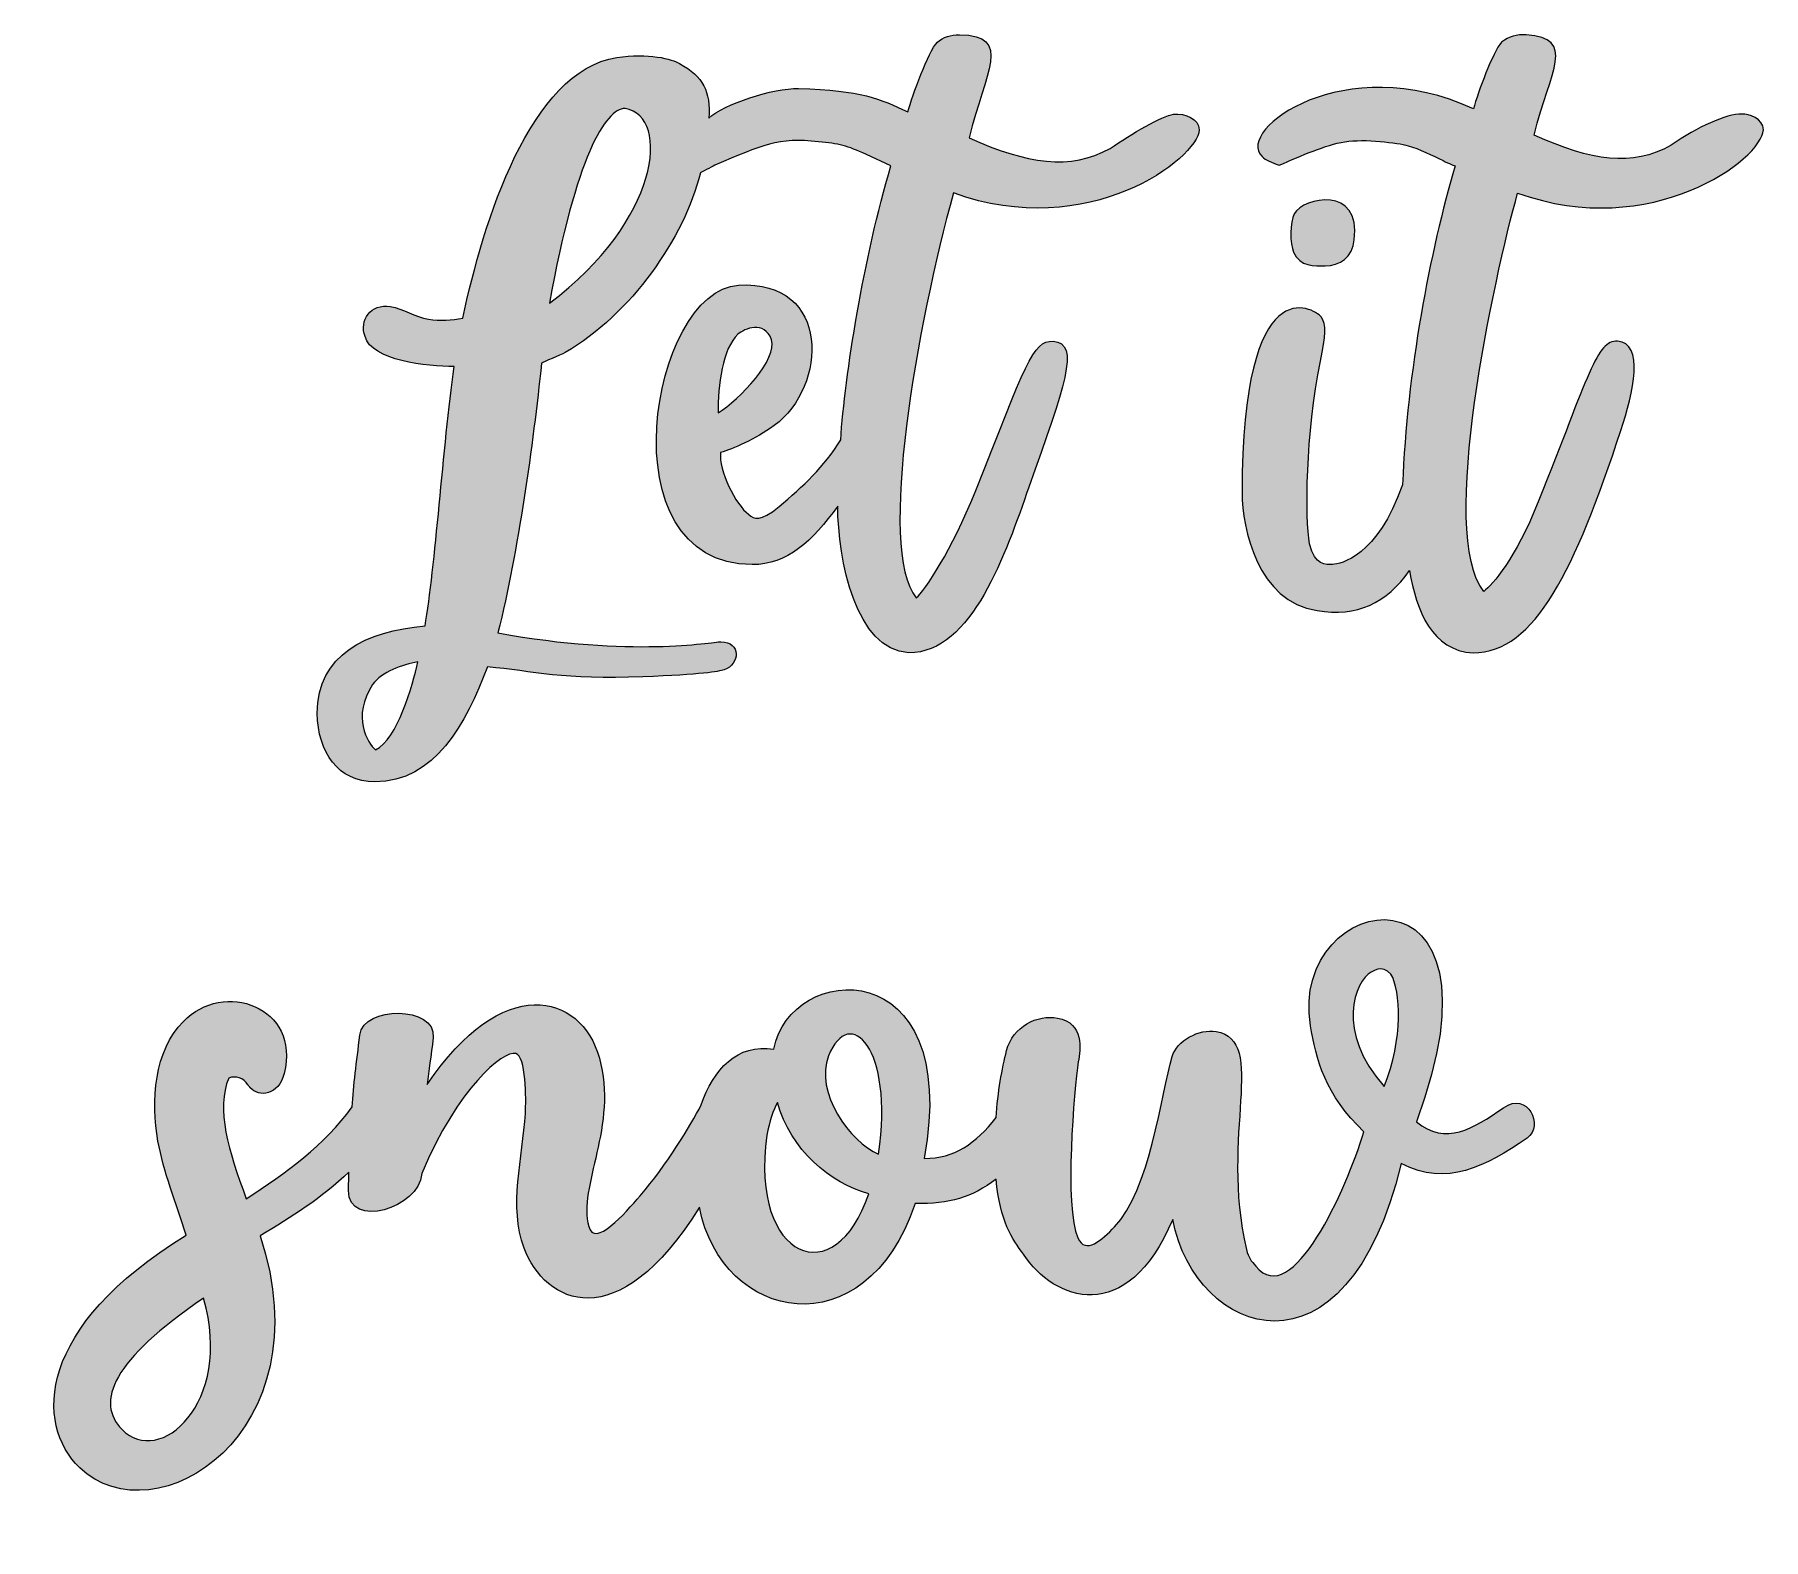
# Model space of a CAD drawing. Header units: inches. Extents: x 83 to 349, y 96 to 328.
import ezdxf

# ---------------------------------------------------------------- set-up
doc = ezdxf.new("R2010")
doc.units = ezdxf.units.IN
doc.header["$MEASUREMENT"] = 0
doc.layers.add('_U+0421_U+043B_U+043E_U+0439 1', color=7, linetype='Continuous')

msp = doc.modelspace()

# ---------------------------------------------------------------- hatches: boundary and pattern name
at = {"layer": '_U+0421_U+043B_U+043E_U+0439 1', "true_color": 0xc10000}
h = msp.add_hatch(color=12, dxfattribs=at)
h.dxf.hatch_style = 2
edge = h.paths.add_edge_path()
edge.add_spline(control_points=[(262.3, 313.6), (262.3, 315.32), (260.11, 316.19), (258.34, 316), (256.61, 315.8), (251.82, 312.98), (248.55, 310.72), (242.39, 307.31), (235.75, 308.36), (226.79, 312.35), (229.29, 322.52), (233.6, 328.14), (225.33, 328.28), (223.96, 328.28), (222.8, 327.89), (221.9, 327.13), (220.48, 325.59), (218.1, 318.98), (217.32, 316.38), (213, 318.39), (210.27, 319.68), (200.47, 319.98), (196.65, 320.08), (188.88, 317.56), (186.63, 315.39), (186.93, 319.52), (185.77, 321.83), (182.13, 323.81), (180.97, 324.55), (177.26, 325.48), (172.42, 324.75), (159.1, 322.76), (151.8, 299.37), (148.67, 284.57), (146.93, 284.22), (145.18, 284.12), (143.37, 284.39), (141.25, 284.7), (139.51, 286.02), (137.47, 286.35), (134.49, 286.85), (132.63, 284.2), (133.6, 281.72), (134.56, 278.02), (143.2, 277.07), (147.33, 277.07), (145.61, 264.7), (144.42, 245.94), (142.84, 237.06), (133.8, 236.33), (126.19, 232.61), (126.19, 223.61), (126.32, 217.52), (129.43, 213.02), (135.07, 213.02), (144.4, 213.02), (149.13, 221.96), (152.46, 230.74), (159.5, 230.15), (164.24, 228.66), (176.46, 229.23), (185.65, 229.56), (188.02, 230.01), (189.02, 230.32), (191.47, 231.11), (191.64, 234.62), (188.49, 234.62), (187.02, 234.62), (174.82, 232.22), (154.09, 235.99), (157.27, 248.8), (159.48, 264.93), (160.82, 277.63), (161.04, 277.78), (163.7, 278.83), (164.47, 279.23), (174.68, 285.19), (182.8, 296.87), (185.34, 306.98), (185.34, 306.98), (187.11, 307.87), (187.55, 308.14), (194.92, 311.26), (197.33, 312.49), (203.57, 311.75), (206.64, 311.5), (207.97, 311.17), (210.95, 309.78), (210.95, 309.78), (214.74, 308.03), (214.74, 308.03), (210.51, 293.95), (207.65, 275.71), (206.98, 265.77), (204.48, 261.62), (201.12, 258.57), (197.47, 255.48), (194.43, 253.02), (193.76, 253.54), (192.76, 254.29), (190.78, 255.74), (188.14, 261.1), (188.44, 263.82), (190.39, 264.4), (193.72, 265.81), (196.72, 267.98), (204.94, 273.92), (205.57, 290.49), (191.22, 289.64), (177.66, 288.81), (170.42, 246.53), (193.34, 246.53), (198.72, 246.53), (202.62, 250.13), (206.53, 255.57), (206.55, 247.29), (209.28, 233.35), (217.51, 232.92), (227.29, 232.92), (232.47, 248.38), (236.01, 258.46), (241.48, 273.87), (244.08, 280.76), (239.77, 280.98), (236.58, 281.18), (235.54, 277.3), (227.72, 257.73), (224.16, 248.82), (219.98, 242.49), (218.63, 241.39), (212.52, 248.93), (218.84, 283.84), (224.37, 303.86), (245.22, 296.29), (262.1, 309.15), (262.3, 313.6)], knot_values=[0, 0, 0, 0, 1, 1, 1, 2, 2, 2, 3, 3, 3, 4, 4, 4, 5, 5, 5, 6, 6, 6, 7, 7, 7, 8, 8, 8, 9, 9, 9, 10, 10, 10, 11, 11, 11, 12, 12, 12, 13, 13, 13, 14, 14, 14, 15, 15, 15, 16, 16, 16, 17, 17, 17, 18, 18, 18, 19, 19, 19, 20, 20, 20, 21, 21, 21, 22, 22, 22, 23, 23, 23, 24, 24, 24, 25, 25, 25, 26, 26, 26, 27, 27, 27, 28, 28, 28, 29, 29, 29, 30, 30, 30, 31, 31, 31, 32, 32, 32, 33, 33, 33, 34, 34, 34, 35, 35, 35, 36, 36, 36, 37, 37, 37, 38, 38, 38, 39, 39, 39, 40, 40, 40, 41, 41, 41, 42, 42, 42, 43, 43, 43, 44, 44, 44, 45, 45, 45, 45], degree=3, periodic=1)
edge = h.paths.add_edge_path()
edge.add_spline(control_points=[(135.21, 217.95), (133.98, 218.93), (131.48, 223.18), (134.76, 228.01), (136.15, 230.05), (139.34, 231.06), (141.75, 231.54), (140.91, 227.8), (138.6, 219.62), (135.21, 217.95)], knot_values=[0, 0, 0, 0, 1, 1, 1, 2, 2, 2, 3, 3, 3, 3], degree=3, periodic=1)
edge = h.paths.add_edge_path()
edge.add_spline(control_points=[(162.05, 286.86), (166.09, 309.37), (170.67, 316.89), (173.72, 316.89), (180.89, 315.63), (178.96, 299.48), (162.05, 286.86)], knot_values=[0, 0, 0, 0, 1, 1, 1, 2, 2, 2, 2], degree=3, periodic=1)
edge = h.paths.add_edge_path()
edge.add_spline(control_points=[(191.13, 282.06), (192.09, 282.93), (195.22, 284.27), (196.3, 281.23), (197.33, 278.32), (191.41, 271.94), (188.05, 269.93), (188.01, 274.1), (188.75, 279.94), (191.13, 282.06)], knot_values=[0, 0, 0, 0, 1, 1, 1, 2, 2, 2, 3, 3, 3, 3], degree=3, periodic=1)
h = msp.add_hatch(color=12, dxfattribs=at)
h.dxf.hatch_style = 2
edge = h.paths.add_edge_path()
edge.add_spline(control_points=[(349.37, 313.6), (349.17, 309.09), (332.04, 296.38), (311.44, 303.85), (307.86, 290.87), (299.08, 251.19), (306.22, 242.39), (307.57, 243.49), (311.08, 247.32), (314.63, 256.22), (322.47, 275.84), (323.64, 281.18), (326.84, 280.98), (331.03, 280.76), (329.32, 273.08), (327.38, 267.22), (320.32, 245.85), (314.15, 232.92), (304.59, 232.92), (298.25, 233.25), (295.81, 239.37), (294.75, 245.62), (291.29, 240.6), (286.55, 238.37), (280.53, 239.45), (271.3, 240.77), (268.92, 252.2), (268.92, 257.55), (268.92, 292.7), (279.97, 286.13), (281.13, 284.74), (281.96, 283.57), (281.83, 281.92), (281.01, 277.91), (278.75, 266.74), (278.6, 253.65), (279.35, 249.76), (280.16, 246.22), (281.88, 246.56), (282.88, 246.56), (284.1, 246.56), (289.78, 247.84), (293.68, 258.83), (294.37, 276.15), (297.91, 295.01), (301.81, 308.03), (301.81, 308.03), (300.87, 308.39), (299.93, 308.86), (298.31, 309.67), (296.22, 310.67), (294.55, 311.15), (292.97, 311.6), (287.82, 312.26), (284.78, 311.76), (281.71, 311.26), (278.23, 309.67), (274.62, 308.14), (273.48, 308.62), (272.56, 308.91), (272, 309.47), (267.77, 313.66), (284.82, 326.01), (304.61, 316.84), (305.39, 319.43), (307.56, 325.59), (308.97, 327.12), (310.09, 328.08), (311.35, 328.29), (312.75, 328.27), (320.57, 327.58), (316.51, 323.03), (313.99, 312.77), (322.93, 308.79), (329.05, 307.85), (335.13, 311.22), (339.24, 314.06), (343.56, 316.04), (346.06, 316.04), (347.06, 316.04), (349.37, 315.38), (349.37, 313.6)], knot_values=[0, 0, 0, 0, 1, 1, 1, 2, 2, 2, 3, 3, 3, 4, 4, 4, 5, 5, 5, 6, 6, 6, 7, 7, 7, 8, 8, 8, 9, 9, 9, 10, 10, 10, 11, 11, 11, 12, 12, 12, 13, 13, 13, 14, 14, 14, 15, 15, 15, 16, 16, 16, 17, 17, 17, 18, 18, 18, 19, 19, 19, 20, 20, 20, 21, 21, 21, 22, 22, 22, 23, 23, 23, 24, 24, 24, 25, 25, 25, 26, 26, 26, 27, 27, 27, 27], degree=3, periodic=1)
h = msp.add_hatch(color=12, dxfattribs=at)
h.dxf.hatch_style = 2
edge = h.paths.add_edge_path()
edge.add_spline(control_points=[(276.86, 294.75), (276.32, 296.03), (276.25, 299.39), (276.97, 300.66), (278.42, 303.22), (287.29, 305.03), (286.24, 296.63), (286, 293.94), (283.98, 292.63), (281.75, 292.63), (280.16, 292.63), (277.83, 292.41), (276.86, 294.75)], knot_values=[0, 0, 0, 0, 1, 1, 1, 2, 2, 2, 3, 3, 3, 4, 4, 4, 4], degree=3, periodic=1)
at = {"layer": '_U+0421_U+043B_U+043E_U+0439 1', "true_color": 0x003a1e}
h = msp.add_hatch(color=118, dxfattribs=at)
h.dxf.hatch_style = 2
edge = h.paths.add_edge_path()
edge.add_spline(control_points=[(309.27, 162.75), (304.53, 159.45), (300.33, 156.86), (295.82, 160.57), (311.46, 202.51), (275.97, 196.56), (279.48, 175.38), (280.31, 170.37), (281.76, 164.59), (287.72, 159.04), (285.07, 150.21), (276.58, 131.35), (271.05, 138.31), (270.31, 139.14), (269.91, 139.6), (269.61, 140.88), (265.4, 158.62), (272.95, 173.07), (264.93, 174.5), (262.28, 174.98), (258.85, 173.05), (258.13, 170.67), (256.49, 164.9), (254.67, 149.85), (249.22, 144.39), (247.36, 142.35), (244.71, 140.01), (243.6, 142.65), (241.41, 147.38), (243.05, 165.77), (243.65, 169.82), (243.94, 171.78), (244.66, 175.76), (240.43, 176.58), (237.4, 177.16), (233.51, 175.29), (232.58, 171.56), (231.87, 168.75), (231.22, 165.2), (230.97, 161.22), (227.76, 157.2), (224.59, 154.93), (219.88, 154.93), (225.72, 187.14), (199.06, 185.23), (196.67, 171.76), (191.05, 172.74), (187.3, 168.6), (185.47, 163.19), (183.78, 159.92), (180.17, 153.95), (176.03, 149.16), (173.72, 146.47), (168.97, 141.04), (168.11, 144.43), (166.35, 150.44), (172.67, 160.13), (169.74, 170.38), (166.95, 180.65), (154.59, 183.44), (143.18, 166.32), (143.43, 168.53), (143.72, 170.62), (144.11, 173.6), (144.6, 178.46), (133.23, 178.56), (132.8, 173.95), (132.23, 169.68), (131.84, 166.25), (131.58, 162.87), (127.26, 156.91), (121.44, 152.7), (115.26, 148.71), (112.49, 156.04), (110.58, 162.55), (112.55, 167.32), (113.65, 167.73), (114.82, 167.35), (115.51, 166.27), (115.61, 166.12), (115.72, 165.99), (115.83, 165.87), (115.84, 165.85), (115.85, 165.84), (115.86, 165.83), (115.86, 165.83), (115.87, 165.82), (115.87, 165.82), (117.21, 164.33), (120.28, 164.62), (121.08, 168), (123.75, 178.35), (111.7, 182.52), (105.53, 176.02), (101.08, 171.57), (100.5, 163.74), (101.62, 157.6), (102.52, 152.86), (104.31, 148.15), (106, 143.09), (82.84, 128.94), (82.59, 113.95), (89.56, 107.19), (101.2, 96.15), (127.45, 112.38), (117.41, 142.98), (122.25, 145.92), (126.9, 148.79), (131.09, 152.8), (131.07, 151.89), (131.05, 150.94), (131.03, 149.95), (131.03, 143.96), (141.93, 147.17), (142.36, 152.58), (147.82, 165.76), (154.94, 171.57), (156.83, 171.12), (158.45, 170.75), (158.44, 163.98), (158.33, 161.87), (157.92, 155.14), (155.71, 147.43), (158.15, 141.09), (161.28, 132.6), (172.54, 126.92), (185.17, 147.41), (188.64, 129.56), (210.8, 125.26), (218.47, 147.97), (223.8, 147.84), (227.22, 148.93), (230.97, 151.72), (231.53, 145.23), (233.42, 142.54), (235.2, 140.13), (239.86, 132.96), (251.17, 128.81), (258.21, 145.5), (261.7, 127.4), (285.02, 118.97), (293.47, 154.14), (300.57, 150.48), (306.37, 153.66), (312.91, 158.03), (315.54, 160), (313.05, 165.35), (309.27, 162.75)], knot_values=[0, 0, 0, 0, 1, 1, 1, 2, 2, 2, 3, 3, 3, 4, 4, 4, 5, 5, 5, 6, 6, 6, 7, 7, 7, 8, 8, 8, 9, 9, 9, 10, 10, 10, 11, 11, 11, 12, 12, 12, 13, 13, 13, 14, 14, 14, 15, 15, 15, 16, 16, 16, 17, 17, 17, 18, 18, 18, 19, 19, 19, 20, 20, 20, 21, 21, 21, 22, 22, 22, 23, 23, 23, 24, 24, 24, 25, 25, 25, 26, 26, 26, 27, 27, 27, 28, 28, 28, 29, 29, 29, 30, 30, 30, 31, 31, 31, 32, 32, 32, 33, 33, 33, 34, 34, 34, 35, 35, 35, 36, 36, 36, 37, 37, 37, 38, 38, 38, 39, 39, 39, 40, 40, 40, 41, 41, 41, 42, 42, 42, 43, 43, 43, 44, 44, 44, 45, 45, 45, 46, 46, 46, 47, 47, 47, 48, 48, 48, 49, 49, 49, 49], degree=3, periodic=1)
edge = h.paths.add_edge_path()
edge.add_spline(control_points=[(96.09, 113.1), (91.9, 117.3), (94.59, 123.85), (108.67, 133.36), (113.34, 116.97), (101.77, 107.23), (96.09, 113.1)], knot_values=[0, 0, 0, 0, 1, 1, 1, 2, 2, 2, 2], degree=3, periodic=1)
edge = h.paths.add_edge_path()
edge.add_spline(control_points=[(195.58, 158.53), (196, 160.62), (196.57, 162.38), (197.22, 163.56), (199.23, 156.31), (205.42, 151.01), (211.3, 149.48), (206.29, 134.21), (192.95, 139.06), (195.58, 158.53)], knot_values=[0, 0, 0, 0, 1, 1, 1, 2, 2, 2, 3, 3, 3, 3], degree=3, periodic=1)
edge = h.paths.add_edge_path()
edge.add_spline(control_points=[(212.8, 155.6), (208.49, 157.4), (202.86, 165.11), (205.12, 170.77), (208.3, 178.72), (215.27, 172.06), (212.8, 155.6)], knot_values=[0, 0, 0, 0, 1, 1, 1, 2, 2, 2, 2], degree=3, periodic=1)
edge = h.paths.add_edge_path()
edge.add_spline(control_points=[(290.84, 166.04), (283.22, 174.47), (286.39, 182.37), (288.84, 183.66), (288.9, 183.65), (290.53, 184.97), (291.9, 183.35), (293.4, 180.77), (293.84, 173.41), (290.84, 166.04)], knot_values=[0, 0, 0, 0, 1, 1, 1, 2, 2, 2, 3, 3, 3, 3], degree=3, periodic=1)

# ---------------------------------------------------------------- linework, layer by layer
at = {"layer": '_U+0421_U+043B_U+043E_U+0439 1', "lineweight": 0}
for points, knots in [([(262.3, 313.6), (262.3, 315.32), (260.11, 316.19), (258.34, 316), (256.61, 315.8), (251.82, 312.98), (248.55, 310.72), (242.39, 307.31), (235.75, 308.36), (226.79, 312.35), (229.29, 322.52), (233.6, 328.14), (225.33, 328.28), (223.96, 328.28), (222.8, 327.89), (221.9, 327.13), (220.48, 325.59), (218.1, 318.98), (217.32, 316.38), (213, 318.39), (210.27, 319.68), (200.47, 319.98), (196.65, 320.08), (188.88, 317.56), (186.63, 315.39), (186.93, 319.52), (185.77, 321.83), (182.13, 323.81), (180.97, 324.55), (177.26, 325.48), (172.42, 324.75), (159.1, 322.76), (151.8, 299.37), (148.67, 284.57), (146.93, 284.22), (145.18, 284.12), (143.37, 284.39), (141.25, 284.7), (139.51, 286.02), (137.47, 286.35), (134.49, 286.85), (132.63, 284.2), (133.6, 281.72), (134.56, 278.02), (143.2, 277.07), (147.33, 277.07), (145.61, 264.7), (144.42, 245.94), (142.84, 237.06), (133.8, 236.33), (126.19, 232.61), (126.19, 223.61), (126.32, 217.52), (129.43, 213.02), (135.07, 213.02), (144.4, 213.02), (149.13, 221.96), (152.46, 230.74), (159.5, 230.15), (164.24, 228.66), (176.46, 229.23), (185.65, 229.56), (188.02, 230.01), (189.02, 230.32), (191.47, 231.11), (191.64, 234.62), (188.49, 234.62), (187.02, 234.62), (174.82, 232.22), (154.09, 235.99), (157.27, 248.8), (159.48, 264.93), (160.82, 277.63), (161.04, 277.78), (163.7, 278.83), (164.47, 279.23), (174.68, 285.19), (182.8, 296.87), (185.34, 306.98), (185.34, 306.98), (187.11, 307.87), (187.55, 308.14), (194.92, 311.26), (197.33, 312.49), (203.57, 311.75), (206.64, 311.5), (207.97, 311.17), (210.95, 309.78), (210.95, 309.78), (214.74, 308.03), (214.74, 308.03), (210.51, 293.95), (207.65, 275.71), (206.98, 265.77), (204.48, 261.62), (201.12, 258.57), (197.47, 255.48), (194.43, 253.02), (193.76, 253.54), (192.76, 254.29), (190.78, 255.74), (188.14, 261.1), (188.44, 263.82), (190.39, 264.4), (193.72, 265.81), (196.72, 267.98), (204.94, 273.92), (205.57, 290.49), (191.22, 289.64), (177.66, 288.81), (170.42, 246.53), (193.34, 246.53), (198.72, 246.53), (202.62, 250.13), (206.53, 255.57), (206.55, 247.29), (209.28, 233.35), (217.51, 232.92), (227.29, 232.92), (232.47, 248.38), (236.01, 258.46), (241.48, 273.87), (244.08, 280.76), (239.77, 280.98), (236.58, 281.18), (235.54, 277.3), (227.72, 257.73), (224.16, 248.82), (219.98, 242.49), (218.63, 241.39), (212.52, 248.93), (218.84, 283.84), (224.37, 303.86), (245.22, 296.29), (262.1, 309.15), (262.3, 313.6)], [0, 0, 0, 0, 1, 1, 1, 2, 2, 2, 3, 3, 3, 4, 4, 4, 5, 5, 5, 6, 6, 6, 7, 7, 7, 8, 8, 8, 9, 9, 9, 10, 10, 10, 11, 11, 11, 12, 12, 12, 13, 13, 13, 14, 14, 14, 15, 15, 15, 16, 16, 16, 17, 17, 17, 18, 18, 18, 19, 19, 19, 20, 20, 20, 21, 21, 21, 22, 22, 22, 23, 23, 23, 24, 24, 24, 25, 25, 25, 26, 26, 26, 27, 27, 27, 28, 28, 28, 29, 29, 29, 30, 30, 30, 31, 31, 31, 32, 32, 32, 33, 33, 33, 34, 34, 34, 35, 35, 35, 36, 36, 36, 37, 37, 37, 38, 38, 38, 39, 39, 39, 40, 40, 40, 41, 41, 41, 42, 42, 42, 43, 43, 43, 44, 44, 44, 45, 45, 45, 45]), ([(349.37, 313.6), (349.17, 309.09), (332.04, 296.38), (311.44, 303.85), (307.86, 290.87), (299.08, 251.19), (306.22, 242.39), (307.57, 243.49), (311.08, 247.32), (314.63, 256.22), (322.47, 275.84), (323.64, 281.18), (326.84, 280.98), (331.03, 280.76), (329.32, 273.08), (327.38, 267.22), (320.32, 245.85), (314.15, 232.92), (304.59, 232.92), (298.25, 233.25), (295.81, 239.37), (294.75, 245.62), (291.29, 240.6), (286.55, 238.37), (280.53, 239.45), (271.3, 240.77), (268.92, 252.2), (268.92, 257.55), (268.92, 292.7), (279.97, 286.13), (281.13, 284.74), (281.96, 283.57), (281.83, 281.92), (281.01, 277.91), (278.75, 266.74), (278.6, 253.65), (279.35, 249.76), (280.16, 246.22), (281.88, 246.56), (282.88, 246.56), (284.1, 246.56), (289.78, 247.84), (293.68, 258.83), (294.37, 276.15), (297.91, 295.01), (301.81, 308.03), (301.81, 308.03), (300.87, 308.39), (299.93, 308.86), (298.31, 309.67), (296.22, 310.67), (294.55, 311.15), (292.97, 311.6), (287.82, 312.26), (284.78, 311.76), (281.71, 311.26), (278.23, 309.67), (274.62, 308.14), (273.48, 308.62), (272.56, 308.91), (272, 309.47), (267.77, 313.66), (284.82, 326.01), (304.61, 316.84), (305.39, 319.43), (307.56, 325.59), (308.97, 327.12), (310.09, 328.08), (311.35, 328.29), (312.75, 328.27), (320.57, 327.58), (316.51, 323.03), (313.99, 312.77), (322.93, 308.79), (329.05, 307.85), (335.13, 311.22), (339.24, 314.06), (343.56, 316.04), (346.06, 316.04), (347.06, 316.04), (349.37, 315.38), (349.37, 313.6)], [0, 0, 0, 0, 1, 1, 1, 2, 2, 2, 3, 3, 3, 4, 4, 4, 5, 5, 5, 6, 6, 6, 7, 7, 7, 8, 8, 8, 9, 9, 9, 10, 10, 10, 11, 11, 11, 12, 12, 12, 13, 13, 13, 14, 14, 14, 15, 15, 15, 16, 16, 16, 17, 17, 17, 18, 18, 18, 19, 19, 19, 20, 20, 20, 21, 21, 21, 22, 22, 22, 23, 23, 23, 24, 24, 24, 25, 25, 25, 26, 26, 26, 27, 27, 27, 27]), ([(162.05, 286.86), (166.09, 309.37), (170.67, 316.89), (173.72, 316.89), (180.89, 315.63), (178.96, 299.48), (162.05, 286.86)], [0, 0, 0, 0, 1, 1, 1, 2, 2, 2, 2]), ([(276.86, 294.75), (276.32, 296.03), (276.25, 299.39), (276.97, 300.66), (278.42, 303.22), (287.29, 305.03), (286.24, 296.63), (286, 293.94), (283.98, 292.63), (281.75, 292.63), (280.16, 292.63), (277.83, 292.41), (276.86, 294.75)], [0, 0, 0, 0, 1, 1, 1, 2, 2, 2, 3, 3, 3, 4, 4, 4, 4]), ([(191.13, 282.06), (192.09, 282.93), (195.22, 284.27), (196.3, 281.23), (197.33, 278.32), (191.41, 271.94), (188.05, 269.93), (188.01, 274.1), (188.75, 279.94), (191.13, 282.06)], [0, 0, 0, 0, 1, 1, 1, 2, 2, 2, 3, 3, 3, 3]), ([(135.21, 217.95), (133.98, 218.93), (131.48, 223.18), (134.76, 228.01), (136.15, 230.05), (139.34, 231.06), (141.75, 231.54), (140.91, 227.8), (138.6, 219.62), (135.21, 217.95)], [0, 0, 0, 0, 1, 1, 1, 2, 2, 2, 3, 3, 3, 3]), ([(309.27, 162.75), (304.53, 159.45), (300.33, 156.86), (295.82, 160.57), (311.46, 202.51), (275.97, 196.56), (279.48, 175.38), (280.31, 170.37), (281.76, 164.59), (287.72, 159.04), (285.07, 150.21), (276.58, 131.35), (271.05, 138.31), (270.31, 139.14), (269.91, 139.6), (269.61, 140.88), (265.4, 158.62), (272.95, 173.07), (264.93, 174.5), (262.28, 174.98), (258.85, 173.05), (258.13, 170.67), (256.49, 164.9), (254.67, 149.85), (249.22, 144.39), (247.36, 142.35), (244.71, 140.01), (243.6, 142.65), (241.41, 147.38), (243.05, 165.77), (243.65, 169.82), (243.94, 171.78), (244.66, 175.76), (240.43, 176.58), (237.4, 177.16), (233.51, 175.29), (232.58, 171.56), (231.87, 168.75), (231.22, 165.2), (230.97, 161.22), (227.76, 157.2), (224.59, 154.93), (219.88, 154.93), (225.72, 187.14), (199.06, 185.23), (196.67, 171.76), (191.05, 172.74), (187.3, 168.6), (185.47, 163.19), (183.78, 159.92), (180.17, 153.95), (176.03, 149.16), (173.72, 146.47), (168.97, 141.04), (168.11, 144.43), (166.35, 150.44), (172.67, 160.13), (169.74, 170.38), (166.95, 180.65), (154.59, 183.44), (143.18, 166.32), (143.43, 168.53), (143.72, 170.62), (144.11, 173.6), (144.6, 178.46), (133.23, 178.56), (132.8, 173.95), (132.23, 169.68), (131.84, 166.25), (131.58, 162.87), (127.26, 156.91), (121.44, 152.7), (115.26, 148.71), (112.49, 156.04), (110.58, 162.55), (112.55, 167.32), (113.65, 167.73), (114.82, 167.35), (115.51, 166.27), (115.61, 166.12), (115.72, 165.99), (115.83, 165.87), (115.84, 165.85), (115.85, 165.84), (115.86, 165.83), (115.86, 165.83), (115.87, 165.82), (115.87, 165.82), (117.21, 164.33), (120.28, 164.62), (121.08, 168), (123.75, 178.35), (111.7, 182.52), (105.53, 176.02), (101.08, 171.57), (100.5, 163.74), (101.62, 157.6), (102.52, 152.86), (104.31, 148.15), (106, 143.09), (82.84, 128.94), (82.59, 113.95), (89.56, 107.19), (101.2, 96.15), (127.45, 112.38), (117.41, 142.98), (122.25, 145.92), (126.9, 148.79), (131.09, 152.8), (131.07, 151.89), (131.05, 150.94), (131.03, 149.95), (131.03, 143.96), (141.93, 147.17), (142.36, 152.58), (147.82, 165.76), (154.94, 171.57), (156.83, 171.12), (158.45, 170.75), (158.44, 163.98), (158.33, 161.87), (157.92, 155.14), (155.71, 147.43), (158.15, 141.09), (161.28, 132.6), (172.54, 126.92), (185.17, 147.41), (188.64, 129.56), (210.8, 125.26), (218.47, 147.97), (223.8, 147.84), (227.22, 148.93), (230.97, 151.72), (231.53, 145.23), (233.42, 142.54), (235.2, 140.13), (239.86, 132.96), (251.17, 128.81), (258.21, 145.5), (261.7, 127.4), (285.02, 118.97), (293.47, 154.14), (300.57, 150.48), (306.37, 153.66), (312.91, 158.03), (315.54, 160), (313.05, 165.35), (309.27, 162.75)], [0, 0, 0, 0, 1, 1, 1, 2, 2, 2, 3, 3, 3, 4, 4, 4, 5, 5, 5, 6, 6, 6, 7, 7, 7, 8, 8, 8, 9, 9, 9, 10, 10, 10, 11, 11, 11, 12, 12, 12, 13, 13, 13, 14, 14, 14, 15, 15, 15, 16, 16, 16, 17, 17, 17, 18, 18, 18, 19, 19, 19, 20, 20, 20, 21, 21, 21, 22, 22, 22, 23, 23, 23, 24, 24, 24, 25, 25, 25, 26, 26, 26, 27, 27, 27, 28, 28, 28, 29, 29, 29, 30, 30, 30, 31, 31, 31, 32, 32, 32, 33, 33, 33, 34, 34, 34, 35, 35, 35, 36, 36, 36, 37, 37, 37, 38, 38, 38, 39, 39, 39, 40, 40, 40, 41, 41, 41, 42, 42, 42, 43, 43, 43, 44, 44, 44, 45, 45, 45, 46, 46, 46, 47, 47, 47, 48, 48, 48, 49, 49, 49, 49]), ([(290.84, 166.04), (283.22, 174.47), (286.39, 182.37), (288.84, 183.66), (288.9, 183.65), (290.53, 184.97), (291.9, 183.35), (293.4, 180.77), (293.84, 173.41), (290.84, 166.04)], [0, 0, 0, 0, 1, 1, 1, 2, 2, 2, 3, 3, 3, 3]), ([(212.8, 155.6), (208.49, 157.4), (202.86, 165.11), (205.12, 170.77), (208.3, 178.72), (215.27, 172.06), (212.8, 155.6)], [0, 0, 0, 0, 1, 1, 1, 2, 2, 2, 2]), ([(195.58, 158.53), (196, 160.62), (196.57, 162.38), (197.22, 163.56), (199.23, 156.31), (205.42, 151.01), (211.3, 149.48), (206.29, 134.21), (192.95, 139.06), (195.58, 158.53)], [0, 0, 0, 0, 1, 1, 1, 2, 2, 2, 3, 3, 3, 3]), ([(96.09, 113.1), (91.9, 117.3), (94.59, 123.85), (108.67, 133.36), (113.34, 116.97), (101.77, 107.23), (96.09, 113.1)], [0, 0, 0, 0, 1, 1, 1, 2, 2, 2, 2])]:
    msp.add_open_spline(points, degree=3, knots=knots, dxfattribs=at)

doc.saveas('drawing.dxf')
